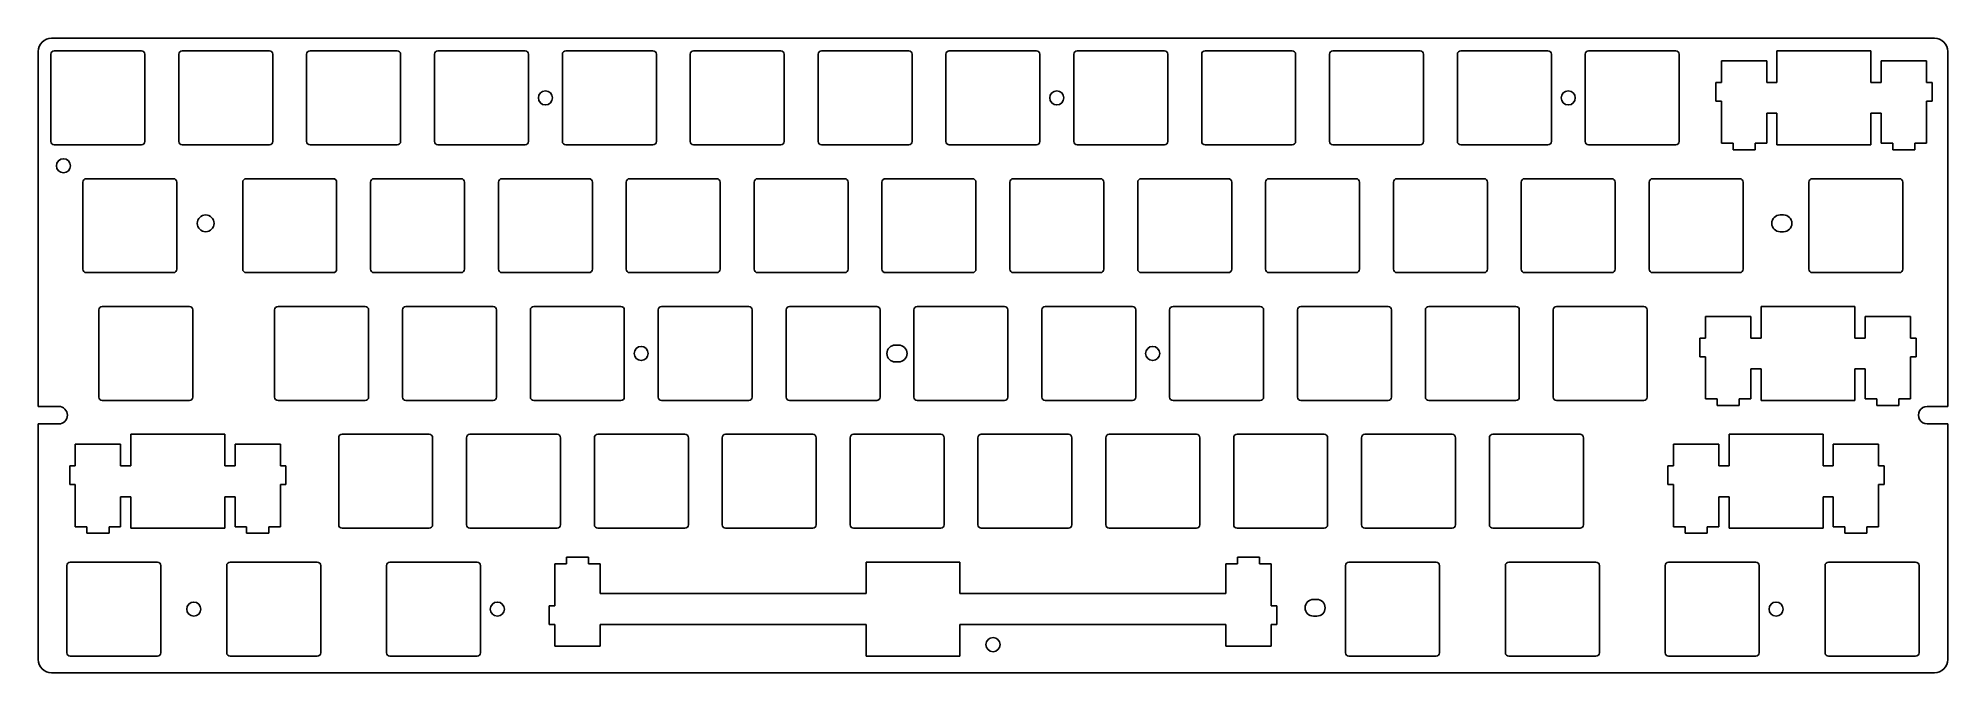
# Model space of a CAD drawing. Header units: millimetres. Extents: x 0 to 285, y 0 to 95.
import ezdxf

# ---------------------------------------------------------------- set-up
doc = ezdxf.new("R2010")
doc.units = ezdxf.units.MM
doc.linetypes.add('Continuous2', pattern=[0])

msp = doc.modelspace()

# ---------------------------------------------------------------- linework, layer by layer
at = {"color": 176, "linetype": 'Continuous2', "lineweight": -3, "true_color": 0x000080}
for p, q in [((2.24, 94.6), (282.76, 94.6)), ((0.24, 92.6), (0.24, 39.7)), ((2.14, 79.2), (2.14, 92.2)), ((2.64, 92.7), (15.64, 92.7)), ((16.14, 92.2), (16.14, 79.2)), ((21.19, 79.2), (21.19, 92.2)), ((21.69, 92.7), (34.69, 92.7)), ((35.19, 92.2), (35.19, 79.2)), ((40.24, 79.2), (40.24, 92.2)), ((40.74, 92.7), (53.74, 92.7)), ((54.24, 92.2), (54.24, 79.2)), ((59.29, 79.2), (59.29, 92.2)), ((59.79, 92.7), (72.79, 92.7)), ((73.29, 92.2), (73.29, 79.2)), ((78.34, 79.2), (78.34, 92.2)), ((78.84, 92.7), (91.84, 92.7)), ((92.34, 92.2), (92.34, 79.2)), ((97.39, 79.2), (97.39, 92.2)), ((97.89, 92.7), (110.89, 92.7)), ((111.39, 92.2), (111.39, 79.2)), ((116.44, 79.2), (116.44, 92.2)), ((116.94, 92.7), (129.94, 92.7)), ((130.44, 92.2), (130.44, 79.2)), ((135.49, 79.2), (135.49, 92.2)), ((135.99, 92.7), (148.99, 92.7)), ((149.49, 92.2), (149.49, 79.2)), ((154.54, 79.2), (154.54, 92.2)), ((155.04, 92.7), (168.04, 92.7)), ((168.54, 92.2), (168.54, 79.2)), ((173.59, 79.2), (173.59, 92.2)), ((174.09, 92.7), (187.09, 92.7)), ((187.59, 92.2), (187.59, 79.2)), ((192.64, 79.2), (192.64, 92.2)), ((193.14, 92.7), (206.14, 92.7)), ((206.64, 92.2), (206.64, 79.2)), ((211.69, 79.2), (211.69, 92.2)), ((212.19, 92.7), (225.19, 92.7)), ((225.69, 92.2), (225.69, 79.2)), ((230.74, 79.2), (230.74, 92.2)), ((231.24, 92.7), (244.24, 92.7)), ((244.74, 92.2), (244.74, 79.2)), ((257.79, 91.23), (251.04, 91.23)), ((251.04, 91.23), (251.04, 88)), ((257.79, 88), (257.79, 91.23)), ((259.31, 92.7), (259.31, 88)), ((273.31, 92.7), (259.31, 92.7)), ((273.31, 88), (273.31, 92.7)), ((281.59, 91.23), (274.84, 91.23)), ((274.84, 91.23), (274.84, 88)), ((281.59, 88), (281.59, 91.23)), ((284.76, 39.7), (284.76, 92.6)), ((251.04, 88), (250.22, 88)), ((250.22, 88), (250.22, 85.2)), ((259.31, 88), (257.79, 88)), ((274.84, 88), (273.31, 88)), ((282.41, 88), (281.59, 88)), ((282.41, 85.2), (282.41, 88)), ((250.22, 85.2), (251.04, 85.2)), ((251.04, 85.2), (251.04, 78.93)), ((257.79, 78.93), (257.79, 83.4)), ((257.79, 83.4), (259.31, 83.4)), ((259.31, 83.4), (259.31, 78.7)), ((273.31, 78.7), (273.31, 83.4)), ((273.31, 83.4), (274.84, 83.4)), ((274.84, 83.4), (274.84, 78.93)), ((281.59, 78.93), (281.59, 85.2)), ((281.59, 85.2), (282.41, 85.2)), ((15.64, 78.7), (2.64, 78.7)), ((34.69, 78.7), (21.69, 78.7)), ((53.74, 78.7), (40.74, 78.7)), ((72.79, 78.7), (59.79, 78.7)), ((91.84, 78.7), (78.84, 78.7)), ((110.89, 78.7), (97.89, 78.7)), ((129.94, 78.7), (116.94, 78.7)), ((148.99, 78.7), (135.99, 78.7)), ((168.04, 78.7), (155.04, 78.7)), ((187.09, 78.7), (174.09, 78.7)), ((206.14, 78.7), (193.14, 78.7)), ((225.19, 78.7), (212.19, 78.7)), ((244.24, 78.7), (231.24, 78.7)), ((251.04, 78.93), (252.76, 78.93)), ((252.76, 78.93), (252.76, 77.95)), ((252.76, 77.95), (256.06, 77.95)), ((256.06, 77.95), (256.06, 78.93)), ((256.06, 78.93), (257.79, 78.93)), ((259.31, 78.7), (273.31, 78.7)), ((274.84, 78.93), (276.56, 78.93)), ((276.56, 78.93), (276.56, 77.95)), ((276.56, 77.95), (279.86, 77.95)), ((279.86, 77.95), (279.86, 78.93)), ((279.86, 78.93), (281.59, 78.93)), ((6.9, 60.15), (6.9, 73.15)), ((7.4, 73.65), (20.4, 73.65)), ((20.9, 73.15), (20.9, 60.15)), ((30.71, 60.15), (30.71, 73.15)), ((31.21, 73.65), (44.21, 73.65)), ((44.71, 73.15), (44.71, 60.15)), ((49.76, 60.15), (49.76, 73.15)), ((50.26, 73.65), (63.26, 73.65)), ((63.76, 73.15), (63.76, 60.15)), ((68.81, 60.15), (68.81, 73.15)), ((69.31, 73.65), (82.31, 73.65)), ((82.81, 73.15), (82.81, 60.15)), ((87.86, 60.15), (87.86, 73.15)), ((88.36, 73.65), (101.36, 73.65)), ((101.86, 73.15), (101.86, 60.15)), ((106.91, 60.15), (106.91, 73.15)), ((107.41, 73.65), (120.41, 73.65)), ((120.91, 73.15), (120.91, 60.15)), ((125.96, 60.15), (125.96, 73.15)), ((126.46, 73.65), (139.46, 73.65)), ((139.96, 73.15), (139.96, 60.15)), ((145.01, 60.15), (145.01, 73.15)), ((145.51, 73.65), (158.51, 73.65)), ((159.01, 73.15), (159.01, 60.15)), ((164.06, 60.15), (164.06, 73.15)), ((164.56, 73.65), (177.56, 73.65)), ((178.06, 73.15), (178.06, 60.15)), ((183.11, 60.15), (183.11, 73.15)), ((183.61, 73.65), (196.61, 73.65)), ((197.11, 73.15), (197.11, 60.15)), ((202.16, 60.15), (202.16, 73.15)), ((202.66, 73.65), (215.66, 73.65)), ((216.16, 73.15), (216.16, 60.15)), ((221.21, 60.15), (221.21, 73.15)), ((221.71, 73.65), (234.71, 73.65)), ((235.21, 73.15), (235.21, 60.15)), ((240.26, 60.15), (240.26, 73.15)), ((240.76, 73.65), (253.76, 73.65)), ((254.26, 73.15), (254.26, 60.15)), ((264.07, 60.15), (264.07, 73.15)), ((264.57, 73.65), (277.57, 73.65)), ((278.07, 73.15), (278.07, 60.15)), ((259.79, 68.25), (260.29, 68.25)), ((260.29, 65.75), (259.79, 65.75)), ((20.4, 59.65), (7.4, 59.65)), ((44.21, 59.65), (31.21, 59.65)), ((63.26, 59.65), (50.26, 59.65)), ((82.31, 59.65), (69.31, 59.65)), ((101.36, 59.65), (88.36, 59.65)), ((120.41, 59.65), (107.41, 59.65)), ((139.46, 59.65), (126.46, 59.65)), ((158.51, 59.65), (145.51, 59.65)), ((177.56, 59.65), (164.56, 59.65)), ((196.61, 59.65), (183.61, 59.65)), ((215.66, 59.65), (202.66, 59.65)), ((234.71, 59.65), (221.71, 59.65)), ((253.76, 59.65), (240.76, 59.65)), ((277.57, 59.65), (264.57, 59.65)), ((9.28, 41.1), (9.28, 54.1)), ((9.78, 54.6), (22.78, 54.6)), ((23.28, 54.1), (23.28, 41.1)), ((35.47, 41.1), (35.47, 54.1)), ((35.97, 54.6), (48.97, 54.6)), ((49.47, 54.1), (49.47, 41.1)), ((54.52, 41.1), (54.52, 54.1)), ((55.02, 54.6), (68.02, 54.6)), ((68.52, 54.1), (68.52, 41.1)), ((73.57, 41.1), (73.57, 54.1)), ((74.07, 54.6), (87.07, 54.6)), ((87.57, 54.1), (87.57, 41.1)), ((92.62, 41.1), (92.62, 54.1)), ((93.12, 54.6), (106.12, 54.6)), ((106.62, 54.1), (106.62, 41.1)), ((111.67, 41.1), (111.67, 54.1)), ((112.17, 54.6), (125.17, 54.6)), ((125.67, 54.1), (125.67, 41.1)), ((130.72, 41.1), (130.72, 54.1)), ((131.22, 54.6), (144.22, 54.6)), ((144.72, 54.1), (144.72, 41.1)), ((149.77, 41.1), (149.77, 54.1)), ((150.27, 54.6), (163.27, 54.6)), ((163.77, 54.1), (163.77, 41.1)), ((168.82, 41.1), (168.82, 54.1)), ((169.32, 54.6), (182.32, 54.6)), ((182.82, 54.1), (182.82, 41.1)), ((187.87, 41.1), (187.87, 54.1)), ((188.37, 54.6), (201.37, 54.6)), ((201.87, 54.1), (201.87, 41.1)), ((206.92, 41.1), (206.92, 54.1)), ((207.42, 54.6), (220.42, 54.6)), ((220.92, 54.1), (220.92, 41.1)), ((225.97, 41.1), (225.97, 54.1)), ((226.47, 54.6), (239.47, 54.6)), ((239.97, 54.1), (239.97, 41.1)), ((256.93, 54.6), (256.93, 49.9)), ((270.93, 54.6), (256.93, 54.6)), ((270.93, 49.9), (270.93, 54.6)), ((255.41, 53.13), (248.66, 53.13)), ((248.66, 53.13), (248.66, 49.9)), ((255.41, 49.9), (255.41, 53.13)), ((279.21, 53.13), (272.46, 53.13)), ((272.46, 53.13), (272.46, 49.9)), ((279.21, 49.9), (279.21, 53.13)), ((127.94, 48.85), (128.44, 48.85)), ((248.66, 49.9), (247.83, 49.9)), ((247.83, 49.9), (247.83, 47.1)), ((256.93, 49.9), (255.41, 49.9)), ((272.46, 49.9), (270.93, 49.9)), ((280.03, 49.9), (279.21, 49.9)), ((280.03, 47.1), (280.03, 49.9)), ((128.44, 46.35), (127.94, 46.35)), ((247.83, 47.1), (248.66, 47.1)), ((248.66, 47.1), (248.66, 40.83)), ((279.21, 40.83), (279.21, 47.1)), ((279.21, 47.1), (280.03, 47.1)), ((255.41, 40.83), (255.41, 45.3)), ((255.41, 45.3), (256.93, 45.3)), ((256.93, 45.3), (256.93, 40.6)), ((270.93, 40.6), (270.93, 45.3)), ((270.93, 45.3), (272.46, 45.3)), ((272.46, 45.3), (272.46, 40.83)), ((22.78, 40.6), (9.78, 40.6)), ((48.97, 40.6), (35.97, 40.6)), ((68.02, 40.6), (55.02, 40.6)), ((87.07, 40.6), (74.07, 40.6)), ((106.12, 40.6), (93.12, 40.6)), ((125.17, 40.6), (112.17, 40.6)), ((144.22, 40.6), (131.22, 40.6)), ((163.27, 40.6), (150.27, 40.6)), ((182.32, 40.6), (169.32, 40.6)), ((201.37, 40.6), (188.37, 40.6)), ((220.42, 40.6), (207.42, 40.6)), ((239.47, 40.6), (226.47, 40.6)), ((248.66, 40.83), (250.38, 40.83)), ((250.38, 40.83), (250.38, 39.85)), ((250.38, 39.85), (253.68, 39.85)), ((253.68, 39.85), (253.68, 40.83)), ((253.68, 40.83), (255.41, 40.83)), ((256.93, 40.6), (270.93, 40.6)), ((272.46, 40.83), (274.18, 40.83)), ((274.18, 40.83), (274.18, 39.85)), ((274.18, 39.85), (277.48, 39.85)), ((277.48, 39.85), (277.48, 40.83)), ((277.48, 40.83), (279.21, 40.83)), ((0.24, 39.7), (3.3, 39.7)), ((0.24, 37.1), (3.3, 37.1)), ((0.24, 2), (0.24, 37.1)), ((281.68, 39.7), (284.76, 39.7)), ((281.68, 37.1), (284.76, 37.1)), ((284.76, 2), (284.76, 37.1)), ((14.05, 35.55), (14.05, 30.85)), ((28.05, 35.55), (14.05, 35.55)), ((28.05, 30.85), (28.05, 35.55)), ((45.01, 22.05), (45.01, 35.05)), ((45.51, 35.55), (58.51, 35.55)), ((59.01, 35.05), (59.01, 22.05)), ((64.06, 22.05), (64.06, 35.05)), ((64.56, 35.55), (77.56, 35.55)), ((78.06, 35.05), (78.06, 22.05)), ((83.11, 22.05), (83.11, 35.05)), ((83.61, 35.55), (96.61, 35.55)), ((97.11, 35.05), (97.11, 22.05)), ((102.16, 22.05), (102.16, 35.05)), ((102.66, 35.55), (115.66, 35.55)), ((116.16, 35.05), (116.16, 22.05)), ((121.21, 22.05), (121.21, 35.05)), ((121.71, 35.55), (134.71, 35.55)), ((135.21, 35.05), (135.21, 22.05)), ((140.26, 22.05), (140.26, 35.05)), ((140.76, 35.55), (153.76, 35.55)), ((154.26, 35.05), (154.26, 22.05)), ((159.31, 22.05), (159.31, 35.05)), ((159.81, 35.55), (172.81, 35.55)), ((173.31, 35.05), (173.31, 22.05)), ((178.36, 22.05), (178.36, 35.05)), ((178.86, 35.55), (191.86, 35.55)), ((192.36, 35.05), (192.36, 22.05)), ((197.41, 22.05), (197.41, 35.05)), ((197.91, 35.55), (210.91, 35.55)), ((211.41, 35.05), (211.41, 22.05)), ((216.46, 22.05), (216.46, 35.05)), ((216.96, 35.55), (229.96, 35.55)), ((230.46, 35.05), (230.46, 22.05)), ((252.17, 35.55), (252.17, 30.85)), ((266.17, 35.55), (252.17, 35.55)), ((266.17, 30.85), (266.17, 35.55)), ((12.52, 34.08), (5.77, 34.08)), ((5.77, 34.08), (5.77, 30.85)), ((12.52, 30.85), (12.52, 34.08)), ((36.32, 34.08), (29.57, 34.08)), ((29.57, 34.08), (29.57, 30.85)), ((36.32, 30.85), (36.32, 34.08)), ((250.65, 34.08), (243.9, 34.08)), ((243.9, 34.08), (243.9, 30.85)), ((250.65, 30.85), (250.65, 34.08)), ((274.45, 34.08), (267.7, 34.08)), ((267.7, 34.08), (267.7, 30.85)), ((274.45, 30.85), (274.45, 34.08)), ((5.77, 30.85), (4.95, 30.85)), ((4.95, 30.85), (4.95, 28.05)), ((14.05, 30.85), (12.52, 30.85)), ((29.57, 30.85), (28.05, 30.85)), ((37.15, 30.85), (36.32, 30.85)), ((37.15, 28.05), (37.15, 30.85)), ((243.9, 30.85), (243.07, 30.85)), ((243.07, 30.85), (243.07, 28.05)), ((252.17, 30.85), (250.65, 30.85)), ((267.7, 30.85), (266.17, 30.85)), ((275.27, 30.85), (274.45, 30.85)), ((275.27, 28.05), (275.27, 30.85)), ((4.95, 28.05), (5.77, 28.05)), ((5.77, 28.05), (5.77, 21.78)), ((12.52, 21.78), (12.52, 26.25)), ((12.52, 26.25), (14.05, 26.25)), ((14.05, 26.25), (14.05, 21.55)), ((28.05, 21.55), (28.05, 26.25)), ((28.05, 26.25), (29.57, 26.25)), ((29.57, 26.25), (29.57, 21.78)), ((36.32, 21.78), (36.32, 28.05)), ((36.32, 28.05), (37.15, 28.05)), ((243.07, 28.05), (243.9, 28.05)), ((243.9, 28.05), (243.9, 21.78)), ((250.65, 21.78), (250.65, 26.25)), ((250.65, 26.25), (252.17, 26.25)), ((252.17, 26.25), (252.17, 21.55)), ((266.17, 21.55), (266.17, 26.25)), ((266.17, 26.25), (267.7, 26.25)), ((267.7, 26.25), (267.7, 21.78)), ((274.45, 21.78), (274.45, 28.05)), ((274.45, 28.05), (275.27, 28.05)), ((5.77, 21.78), (7.5, 21.78)), ((7.5, 21.78), (7.5, 20.8)), ((7.5, 20.8), (10.8, 20.8)), ((10.8, 20.8), (10.8, 21.78)), ((10.8, 21.78), (12.52, 21.78)), ((14.05, 21.55), (28.05, 21.55)), ((29.57, 21.78), (31.3, 21.78)), ((31.3, 21.78), (31.3, 20.8)), ((31.3, 20.8), (34.6, 20.8)), ((34.6, 20.8), (34.6, 21.78)), ((34.6, 21.78), (36.32, 21.78)), ((58.51, 21.55), (45.51, 21.55)), ((77.56, 21.55), (64.56, 21.55)), ((96.61, 21.55), (83.61, 21.55)), ((115.66, 21.55), (102.66, 21.55)), ((134.71, 21.55), (121.71, 21.55)), ((153.76, 21.55), (140.76, 21.55)), ((172.81, 21.55), (159.81, 21.55)), ((191.86, 21.55), (178.86, 21.55)), ((210.91, 21.55), (197.91, 21.55)), ((229.96, 21.55), (216.96, 21.55)), ((243.9, 21.78), (245.62, 21.78)), ((245.62, 21.78), (245.62, 20.8)), ((245.62, 20.8), (248.92, 20.8)), ((248.92, 20.8), (248.92, 21.78)), ((248.92, 21.78), (250.65, 21.78)), ((252.17, 21.55), (266.17, 21.55)), ((267.7, 21.78), (269.42, 21.78)), ((269.42, 21.78), (269.42, 20.8)), ((269.42, 20.8), (272.72, 20.8)), ((272.72, 20.8), (272.72, 21.78)), ((272.72, 21.78), (274.45, 21.78)), ((78.93, 16.27), (78.93, 17.25)), ((78.93, 17.25), (82.23, 17.25)), ((82.23, 17.25), (82.23, 16.27)), ((178.93, 16.27), (178.93, 17.25)), ((178.93, 17.25), (182.23, 17.25)), ((182.23, 17.25), (182.23, 16.27)), ((4.52, 3), (4.52, 16)), ((5.02, 16.5), (18.02, 16.5)), ((18.52, 16), (18.52, 3)), ((28.33, 3), (28.33, 16)), ((28.83, 16.5), (41.83, 16.5)), ((42.33, 16), (42.33, 3)), ((52.14, 3), (52.14, 16)), ((52.64, 16.5), (65.64, 16.5)), ((66.14, 16), (66.14, 3)), ((77.21, 10), (77.21, 16.27)), ((77.21, 16.27), (78.93, 16.27)), ((82.23, 16.27), (83.96, 16.27)), ((83.96, 16.27), (83.96, 11.8)), ((123.58, 11.8), (123.58, 16.5)), ((123.58, 16.5), (137.58, 16.5)), ((137.58, 16.5), (137.58, 11.8)), ((177.21, 11.8), (177.21, 16.27)), ((177.21, 16.27), (178.93, 16.27)), ((182.23, 16.27), (183.96, 16.27)), ((183.96, 16.27), (183.96, 10)), ((195.03, 3), (195.03, 16)), ((195.53, 16.5), (208.53, 16.5)), ((209.03, 16), (209.03, 3)), ((218.84, 3), (218.84, 16)), ((219.34, 16.5), (232.34, 16.5)), ((232.84, 16), (232.84, 3)), ((242.66, 3), (242.66, 16)), ((243.16, 16.5), (256.16, 16.5)), ((256.66, 16), (256.66, 3)), ((266.47, 3), (266.47, 16)), ((266.97, 16.5), (279.97, 16.5)), ((280.47, 16), (280.47, 3)), ((83.96, 11.8), (123.58, 11.8)), ((137.58, 11.8), (177.21, 11.8)), ((76.38, 7.2), (76.38, 10)), ((76.38, 10), (77.21, 10)), ((183.96, 10), (184.78, 10)), ((184.78, 10), (184.78, 7.2)), ((190.24, 10.95), (190.74, 10.95)), ((77.21, 7.2), (76.38, 7.2)), ((77.21, 3.97), (77.21, 7.2)), ((123.58, 7.2), (83.96, 7.2)), ((83.96, 7.2), (83.96, 3.97)), ((123.58, 2.5), (123.58, 7.2)), ((177.21, 7.2), (137.58, 7.2)), ((137.58, 7.2), (137.58, 2.5)), ((177.21, 3.97), (177.21, 7.2)), ((184.78, 7.2), (183.96, 7.2)), ((183.96, 7.2), (183.96, 3.97)), ((190.74, 8.45), (190.24, 8.45)), ((83.96, 3.97), (77.21, 3.97)), ((183.96, 3.97), (177.21, 3.97)), ((2.24, 0), (282.76, 0)), ((18.02, 2.5), (5.02, 2.5)), ((41.83, 2.5), (28.83, 2.5)), ((65.64, 2.5), (52.64, 2.5)), ((137.58, 2.5), (123.58, 2.5)), ((208.53, 2.5), (195.53, 2.5)), ((232.34, 2.5), (219.34, 2.5)), ((256.16, 2.5), (243.16, 2.5)), ((279.97, 2.5), (266.97, 2.5))]:
    msp.add_line(p, q, dxfattribs=at)
for centre, radius in [((75.81, 85.7), 1.05), ((152, 85.7), 1.05), ((228.21, 85.7), 1.05), ((4, 75.58), 1.05), ((25.19, 67), 1.25), ((90.08, 47.6), 1.05), ((166.29, 47.6), 1.05), ((23.42, 9.5), 1.05), ((68.65, 9.5), 1.05), ((259.17, 9.5), 1.05), ((142.5, 4.2), 1.05)]:
    msp.add_circle(centre, radius, dxfattribs=at)
for centre, radius, start, end in [((2.24, 92.6), 2, 90, 180), ((282.76, 92.6), 2, 360, 90), ((2.64, 92.2), 0.5, 90, 180), ((15.64, 92.2), 0.5, 0, 90), ((21.69, 92.2), 0.5, 90, 180), ((34.69, 92.2), 0.5, 0, 90), ((40.74, 92.2), 0.5, 90, 180), ((53.74, 92.2), 0.5, 0, 90), ((59.79, 92.2), 0.5, 90, 180), ((72.79, 92.2), 0.5, 0, 90), ((78.84, 92.2), 0.5, 90, 180), ((91.84, 92.2), 0.5, 0, 90), ((97.89, 92.2), 0.5, 90, 180), ((110.89, 92.2), 0.5, 0, 90), ((116.94, 92.2), 0.5, 90, 180), ((129.94, 92.2), 0.5, 0, 90), ((135.99, 92.2), 0.5, 90, 180), ((148.99, 92.2), 0.5, 0, 90), ((155.04, 92.2), 0.5, 90, 180), ((168.04, 92.2), 0.5, 0, 90), ((174.09, 92.2), 0.5, 90, 180), ((187.09, 92.2), 0.5, 0, 90), ((193.14, 92.2), 0.5, 90, 180), ((206.14, 92.2), 0.5, 0, 90), ((212.19, 92.2), 0.5, 90, 180), ((225.19, 92.2), 0.5, 0, 90), ((231.24, 92.2), 0.5, 90, 180), ((244.24, 92.2), 0.5, 0, 90), ((2.64, 79.2), 0.5, 180, 270), ((15.64, 79.2), 0.5, 270, 0), ((21.69, 79.2), 0.5, 180, 270), ((34.69, 79.2), 0.5, 270, 0), ((40.74, 79.2), 0.5, 180, 270), ((53.74, 79.2), 0.5, 270, 0), ((59.79, 79.2), 0.5, 180, 270), ((72.79, 79.2), 0.5, 270, 0), ((78.84, 79.2), 0.5, 180, 270), ((91.84, 79.2), 0.5, 270, 0), ((97.89, 79.2), 0.5, 180, 270), ((110.89, 79.2), 0.5, 270, 0), ((116.94, 79.2), 0.5, 180, 270), ((129.94, 79.2), 0.5, 270, 0), ((135.99, 79.2), 0.5, 180, 270), ((148.99, 79.2), 0.5, 270, 0), ((155.04, 79.2), 0.5, 180, 270), ((168.04, 79.2), 0.5, 270, 0), ((174.09, 79.2), 0.5, 180, 270), ((187.09, 79.2), 0.5, 270, 0), ((193.14, 79.2), 0.5, 180, 270), ((206.14, 79.2), 0.5, 270, 0), ((212.19, 79.2), 0.5, 180, 270), ((225.19, 79.2), 0.5, 270, 0), ((231.24, 79.2), 0.5, 180, 270), ((244.24, 79.2), 0.5, 270, 0), ((7.4, 73.15), 0.5, 90, 180), ((20.4, 73.15), 0.5, 0, 90), ((31.21, 73.15), 0.5, 90, 180), ((44.21, 73.15), 0.5, 0, 90), ((50.26, 73.15), 0.5, 90, 180), ((63.26, 73.15), 0.5, 0, 90), ((69.31, 73.15), 0.5, 90, 180), ((82.31, 73.15), 0.5, 0, 90), ((88.36, 73.15), 0.5, 90, 180), ((101.36, 73.15), 0.5, 0, 90), ((107.41, 73.15), 0.5, 90, 180), ((120.41, 73.15), 0.5, 0, 90), ((126.46, 73.15), 0.5, 90, 180), ((139.46, 73.15), 0.5, 0, 90), ((145.51, 73.15), 0.5, 90, 180), ((158.51, 73.15), 0.5, 0, 90), ((164.56, 73.15), 0.5, 90, 180), ((177.56, 73.15), 0.5, 0, 90), ((183.61, 73.15), 0.5, 90, 180), ((196.61, 73.15), 0.5, 0, 90), ((202.66, 73.15), 0.5, 90, 180), ((215.66, 73.15), 0.5, 0, 90), ((221.71, 73.15), 0.5, 90, 180), ((234.71, 73.15), 0.5, 0, 90), ((240.76, 73.15), 0.5, 90, 180), ((253.76, 73.15), 0.5, 0, 90), ((264.57, 73.15), 0.5, 90, 180), ((277.57, 73.15), 0.5, 0, 90), ((259.79, 67), 1.25, 90, 270), ((260.29, 67), 1.25, 270, 90), ((7.4, 60.15), 0.5, 180, 270), ((20.4, 60.15), 0.5, 270, 0), ((31.21, 60.15), 0.5, 180, 270), ((44.21, 60.15), 0.5, 270, 0), ((50.26, 60.15), 0.5, 180, 270), ((63.26, 60.15), 0.5, 270, 0), ((69.31, 60.15), 0.5, 180, 270), ((82.31, 60.15), 0.5, 270, 0), ((88.36, 60.15), 0.5, 180, 270), ((101.36, 60.15), 0.5, 270, 0), ((107.41, 60.15), 0.5, 180, 270), ((120.41, 60.15), 0.5, 270, 0), ((126.46, 60.15), 0.5, 180, 270), ((139.46, 60.15), 0.5, 270, 0), ((145.51, 60.15), 0.5, 180, 270), ((158.51, 60.15), 0.5, 270, 0), ((164.56, 60.15), 0.5, 180, 270), ((177.56, 60.15), 0.5, 270, 0), ((183.61, 60.15), 0.5, 180, 270), ((196.61, 60.15), 0.5, 270, 0), ((202.66, 60.15), 0.5, 180, 270), ((215.66, 60.15), 0.5, 270, 0), ((221.71, 60.15), 0.5, 180, 270), ((234.71, 60.15), 0.5, 270, 0), ((240.76, 60.15), 0.5, 180, 270), ((253.76, 60.15), 0.5, 270, 0), ((264.57, 60.15), 0.5, 180, 270), ((277.57, 60.15), 0.5, 270, 0), ((9.78, 54.1), 0.5, 90, 180), ((22.78, 54.1), 0.5, 0, 90), ((35.97, 54.1), 0.5, 90, 180), ((48.97, 54.1), 0.5, 0, 90), ((55.02, 54.1), 0.5, 90, 180), ((68.02, 54.1), 0.5, 0, 90), ((74.07, 54.1), 0.5, 90, 180), ((87.07, 54.1), 0.5, 0, 90), ((93.12, 54.1), 0.5, 90, 180), ((106.12, 54.1), 0.5, 0, 90), ((112.17, 54.1), 0.5, 90, 180), ((125.17, 54.1), 0.5, 0, 90), ((131.22, 54.1), 0.5, 90, 180), ((144.22, 54.1), 0.5, 0, 90), ((150.27, 54.1), 0.5, 90, 180), ((163.27, 54.1), 0.5, 0, 90), ((169.32, 54.1), 0.5, 90, 180), ((182.32, 54.1), 0.5, 0, 90), ((188.37, 54.1), 0.5, 90, 180), ((201.37, 54.1), 0.5, 0, 90), ((207.42, 54.1), 0.5, 90, 180), ((220.42, 54.1), 0.5, 0, 90), ((226.47, 54.1), 0.5, 90, 180), ((239.47, 54.1), 0.5, 0, 90), ((127.94, 47.6), 1.25, 90, 270), ((128.44, 47.6), 1.25, 270, 90), ((9.78, 41.1), 0.5, 180, 270), ((22.78, 41.1), 0.5, 270, 0), ((35.97, 41.1), 0.5, 180, 270), ((48.97, 41.1), 0.5, 270, 0), ((55.02, 41.1), 0.5, 180, 270), ((68.02, 41.1), 0.5, 270, 0), ((74.07, 41.1), 0.5, 180, 270), ((87.07, 41.1), 0.5, 270, 0), ((93.12, 41.1), 0.5, 180, 270), ((106.12, 41.1), 0.5, 270, 0), ((112.17, 41.1), 0.5, 180, 270), ((125.17, 41.1), 0.5, 270, 0), ((131.22, 41.1), 0.5, 180, 270), ((144.22, 41.1), 0.5, 270, 0), ((150.27, 41.1), 0.5, 180, 270), ((163.27, 41.1), 0.5, 270, 0), ((169.32, 41.1), 0.5, 180, 270), ((182.32, 41.1), 0.5, 270, 0), ((188.37, 41.1), 0.5, 180, 270), ((201.37, 41.1), 0.5, 270, 0), ((207.42, 41.1), 0.5, 180, 270), ((220.42, 41.1), 0.5, 270, 0), ((226.47, 41.1), 0.5, 180, 270), ((239.47, 41.1), 0.5, 270, 0), ((3.3, 38.4), 1.3, 270.0871, 89.9153), ((281.68, 38.4), 1.3, 90.0871, 270.3204), ((45.51, 35.05), 0.5, 90, 180), ((58.51, 35.05), 0.5, 0, 90), ((64.56, 35.05), 0.5, 90, 180), ((77.56, 35.05), 0.5, 0, 90), ((83.61, 35.05), 0.5, 90, 180), ((96.61, 35.05), 0.5, 0, 90), ((102.66, 35.05), 0.5, 90, 180), ((115.66, 35.05), 0.5, 0, 90), ((121.71, 35.05), 0.5, 90, 180), ((134.71, 35.05), 0.5, 0, 90), ((140.76, 35.05), 0.5, 90, 180), ((153.76, 35.05), 0.5, 0, 90), ((159.81, 35.05), 0.5, 90, 180), ((172.81, 35.05), 0.5, 0, 90), ((178.86, 35.05), 0.5, 90, 180), ((191.86, 35.05), 0.5, 0, 90), ((197.91, 35.05), 0.5, 90, 180), ((210.91, 35.05), 0.5, 0, 90), ((216.96, 35.05), 0.5, 90, 180), ((229.96, 35.05), 0.5, 0, 90), ((45.51, 22.05), 0.5, 180, 270), ((58.51, 22.05), 0.5, 270, 0), ((64.56, 22.05), 0.5, 180, 270), ((77.56, 22.05), 0.5, 270, 0), ((83.61, 22.05), 0.5, 180, 270), ((96.61, 22.05), 0.5, 270, 0), ((102.66, 22.05), 0.5, 180, 270), ((115.66, 22.05), 0.5, 270, 0), ((121.71, 22.05), 0.5, 180, 270), ((134.71, 22.05), 0.5, 270, 0), ((140.76, 22.05), 0.5, 180, 270), ((153.76, 22.05), 0.5, 270, 0), ((159.81, 22.05), 0.5, 180, 270), ((172.81, 22.05), 0.5, 270, 0), ((178.86, 22.05), 0.5, 180, 270), ((191.86, 22.05), 0.5, 270, 0), ((197.91, 22.05), 0.5, 180, 270), ((210.91, 22.05), 0.5, 270, 0), ((216.96, 22.05), 0.5, 180, 270), ((229.96, 22.05), 0.5, 270, 0), ((5.02, 16), 0.5, 90, 180), ((18.02, 16), 0.5, 0, 90), ((28.83, 16), 0.5, 90, 180), ((41.83, 16), 0.5, 0, 90), ((52.64, 16), 0.5, 90, 180), ((65.64, 16), 0.5, 0, 90), ((195.53, 16), 0.5, 90, 180), ((208.53, 16), 0.5, 0, 90), ((219.34, 16), 0.5, 90, 180), ((232.34, 16), 0.5, 0, 90), ((243.16, 16), 0.5, 90, 180), ((256.16, 16), 0.5, 0, 90), ((266.97, 16), 0.5, 90, 180), ((279.97, 16), 0.5, 0, 90), ((190.24, 9.7), 1.25, 90, 270), ((190.74, 9.7), 1.25, 270, 90), ((5.02, 3), 0.5, 180, 270), ((18.02, 3), 0.5, 270, 0), ((28.83, 3), 0.5, 180, 270), ((41.83, 3), 0.5, 270, 0), ((52.64, 3), 0.5, 180, 270), ((65.64, 3), 0.5, 270, 0), ((195.53, 3), 0.5, 180, 270), ((208.53, 3), 0.5, 270, 0), ((219.34, 3), 0.5, 180, 270), ((232.34, 3), 0.5, 270, 0), ((243.16, 3), 0.5, 180, 270), ((256.16, 3), 0.5, 270, 0), ((266.97, 3), 0.5, 180, 270), ((279.97, 3), 0.5, 270, 0), ((2.24, 2), 2, 180, 270), ((282.76, 2), 2, 270, 0)]:
    msp.add_arc(centre, radius, start, end, dxfattribs=at)

doc.saveas('drawing.dxf')
